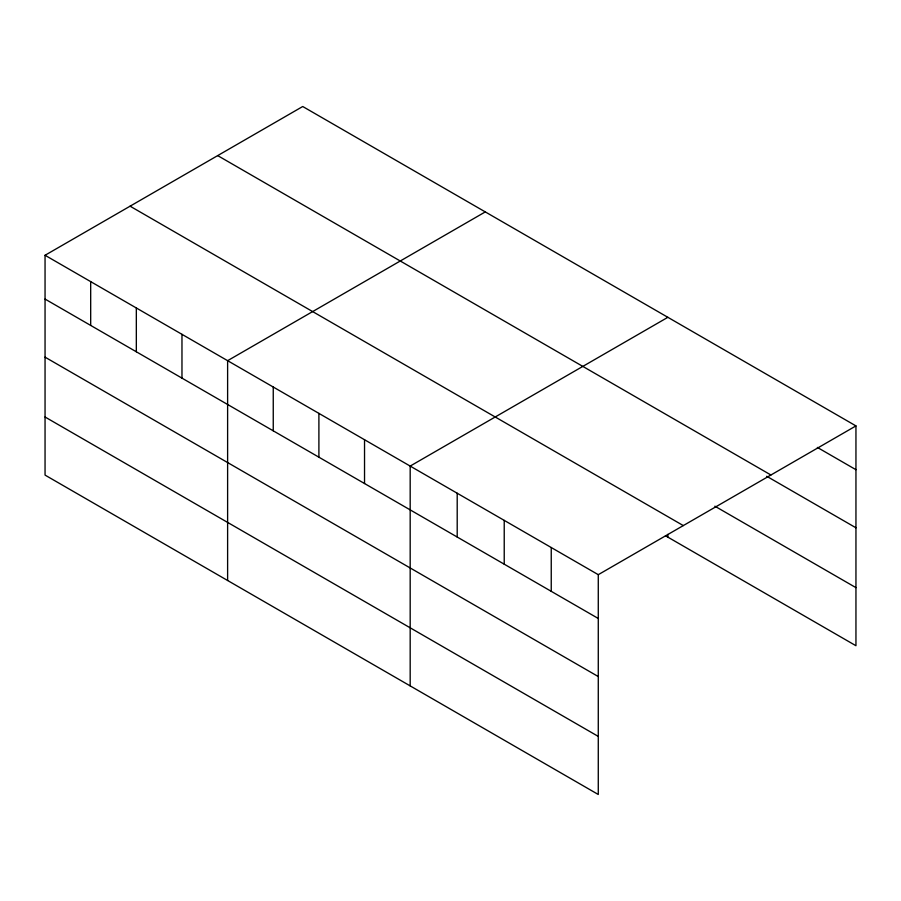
<?xml version="1.0" encoding="UTF-8"?>
<svg xmlns="http://www.w3.org/2000/svg" width="901" height="901" viewBox="0 0 901 901"><rect width="100%" height="100%" fill="white"/><g stroke="black" fill="none" stroke-linecap="round" stroke-linejoin="round"><path stroke-width="1.35" d="M598.275 676.561L598.275 574.68L45.05 255.276L45.05 475.097L598.275 794.491L598.275 676.561L45.05 357.156M45.05 255.276L302.725 106.509L855.95 425.903L855.95 645.724L665.456 535.746M485.29 211.904L227.615 360.682L227.615 580.492M667.855 317.31L410.18 466.076L410.18 685.898M598.275 574.68L855.95 425.903M817.365 447.425L855.95 469.703M217.693 155.603L770.918 474.996M766.728 476.28L855.95 527.795M714.876 506.193L855.95 587.643M130.082 206.183L683.307 525.587M45.05 299.076L598.275 618.48M45.05 417.005L598.275 736.41M667.855 534.361L667.855 537.131M551.243 547.526L551.243 591.326M504.222 520.373L504.222 564.172M457.201 493.23L457.201 537.03M364.533 439.733L364.533 483.533M318.898 413.379L318.898 457.179M273.251 387.025L273.251 430.824M181.968 334.327L181.968 378.127M136.333 307.973L136.333 351.773M90.686 281.63L90.686 325.43"/></g></svg>
